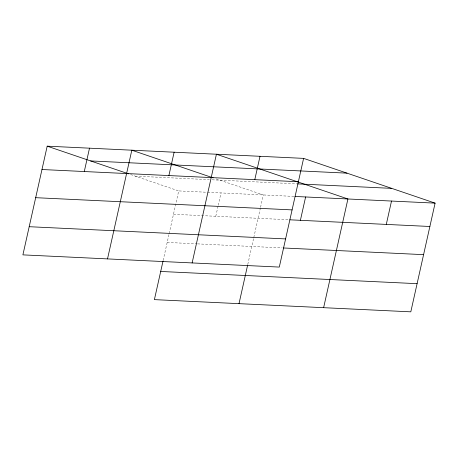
<?xml version="1.0" encoding="UTF-8"?>
<svg xmlns="http://www.w3.org/2000/svg" width="458" height="458" viewBox="0 0 458 458"><rect width="100%" height="100%" fill="white"/><g stroke="black" fill="none" stroke-linecap="round" stroke-linejoin="round"><path stroke-width="0.34" stroke-dasharray="2.29 1.72" d="M163.168 260.402L169.025 234.193M169.179 233.506L178.7 190.917L206.901 192.257M215.781 216.285L218.088 205.98M218.243 205.293L221.002 192.933M247.778 264.432L253.635 238.223M253.789 237.536L260.39 208.001M260.545 207.314L263.31 194.948L215.174 178.563M135.305 176.147L209.34 179.673M212.157 179.811L296.773 183.841M207.606 192.291L294.334 196.425M173.479 214.27L289.113 219.777M167.181 242.437L196.797 243.845M197.501 243.879L282.111 247.91M130.559 174.532L178.7 190.917"/><path stroke-width="0.69" d="M303.602 158.376L47.197 146.165L22.9 254.871L279.3 267.083L303.602 158.376L435.1 203.129L410.803 311.835L154.398 299.624L163.014 261.094M84.283 171.532L89.505 148.18M107.516 258.902L131.812 150.195L213.142 177.87M168.899 175.563L174.12 152.211M192.125 262.932L216.422 154.226L347.925 198.978L323.623 307.684M254.791 179.656L260.012 156.298M239.013 303.654L247.623 265.125M300.396 220.315L305.618 196.963M386.289 224.409L391.51 201.056M90.592 160.93L346.998 173.147M41.976 169.517L298.381 181.734M297.477 183.876L391.705 188.364M295.038 196.459L435.1 203.129M35.684 197.684L292.084 209.896M289.822 219.811L429.879 226.487M29.198 226.704L285.597 238.916M283.525 247.978L423.581 254.654M160.695 271.457L417.095 283.674M47.197 146.165L128.526 173.84"/></g></svg>
